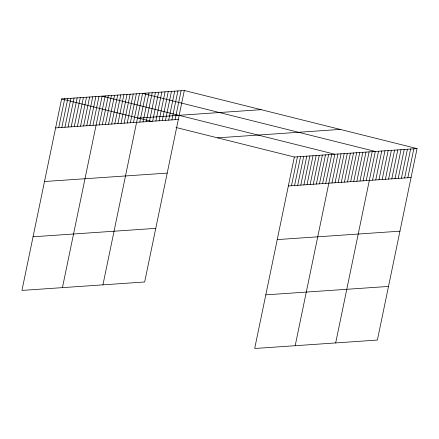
<?xml version="1.0" encoding="UTF-8"?>
<svg xmlns="http://www.w3.org/2000/svg" width="439" height="439" viewBox="0 0 439 439"><rect width="100%" height="100%" fill="white"/><g stroke="black" fill="none" stroke-linecap="round" stroke-linejoin="round"><path stroke-width="0.66" d="M184.314 90.505L61.603 98.934L21.95 290.415L144.656 281.986L184.314 90.505L417.05 148.585L377.397 340.066L254.686 348.495L294.344 157.014L417.05 148.585M58.722 127.678L64.72 98.72M61.839 127.464L67.831 98.506M64.95 127.25L70.948 98.292M68.067 127.036L74.065 98.078M71.184 126.822L77.176 97.864M74.295 126.608L80.293 97.65M77.412 126.394L83.41 97.436M80.529 126.18L86.521 97.222M83.64 125.966L89.638 97.008M86.757 125.752L92.755 96.794M89.869 125.538L95.867 96.58M92.986 125.324L98.984 96.366M62.442 287.633L102.095 96.152L334.836 154.232L295.184 345.712M99.214 124.895L105.212 95.938M102.331 124.681L108.329 95.724M105.448 124.467L111.44 95.51M108.559 124.253L114.557 95.296M111.676 124.039L117.674 95.082M114.793 123.825L120.785 94.868M117.904 123.611L123.902 94.654M121.021 123.397L127.019 94.44M124.133 123.183L130.131 94.226M127.25 122.969L133.247 94.012M130.367 122.755L136.359 93.798M133.478 122.541L139.476 93.584M102.94 284.851L142.593 93.37L375.329 151.45L335.676 342.93M139.805 122.108L145.803 93.15M143.015 121.888L149.008 92.931M146.22 121.669L152.218 92.711M149.43 121.444L155.428 92.492M152.64 121.224L158.638 92.272M155.85 121.005L161.848 92.053M159.061 120.785L165.059 91.828M162.271 120.566L168.263 91.608M165.481 120.346L171.473 91.389M168.686 120.121L174.684 91.169M171.896 119.902L177.894 90.95M175.106 119.682L181.104 90.73M291.463 185.752L297.455 156.8M294.574 185.538L300.572 156.586M297.691 185.324L303.689 156.372M300.803 185.11L306.801 156.158M303.92 184.896L309.918 155.944M307.037 184.682L313.029 155.73M310.148 184.468L316.146 155.516M313.265 184.254L319.263 155.302M316.382 184.04L322.374 155.088M319.493 183.826L325.491 154.874M322.61 183.612L328.608 154.66M325.727 183.398L331.719 154.446M331.955 182.97L337.953 154.018M335.067 182.756L341.065 153.804M338.184 182.542L344.181 153.59M341.301 182.333L347.293 153.376M344.412 182.119L350.41 153.162M347.529 181.905L353.527 152.948M350.646 181.691L356.638 152.734M353.757 181.477L359.755 152.52M356.874 181.263L362.872 152.306M359.991 181.049L365.983 152.092M363.102 180.835L369.1 151.878M366.219 180.621L372.212 151.664M372.541 180.188L378.539 151.23M375.751 179.963L381.749 151.011M378.961 179.743L384.959 150.791M382.171 179.524L388.164 150.572M385.382 179.304L391.374 150.347M388.586 179.085L394.584 150.127M391.797 178.865L397.794 149.908M395.007 178.64L401.005 149.688M398.217 178.421L404.215 149.469M401.427 178.201L407.419 149.249M404.637 177.982L410.63 149.024M407.842 177.762L413.84 148.805M138.406 118.102L261.117 109.673M55.605 127.892L178.316 119.463M217.541 137.846L340.247 129.417M44.498 181.521L167.21 173.098M288.346 185.966L411.052 177.543M33.057 236.78L155.763 228.357M277.239 239.601L399.945 231.172M265.793 294.86L388.504 286.431M61.603 98.934L151.598 121.389M175.995 127.48L294.344 157.014"/></g></svg>
